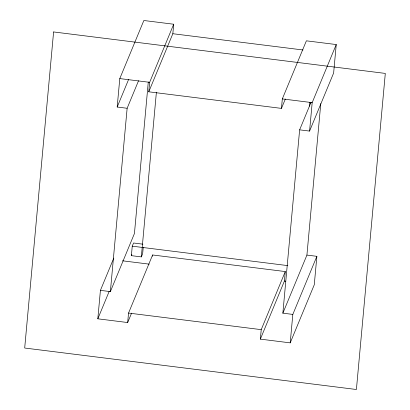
<?xml version="1.0" encoding="UTF-8"?>
<svg xmlns="http://www.w3.org/2000/svg" width="410" height="410" viewBox="0 0 410 410"><rect width="100%" height="100%" fill="white"/><g stroke="black" fill="none" stroke-linecap="round" stroke-linejoin="round"><path stroke-width="0.61" d="M131.564 313.153L127.674 322.542L97.821 318.811L100.419 290.362L113.785 258.09M138.559 80.703L127.136 108.276L117.183 107.03L119.787 78.587L143.849 20.5L173.702 24.231L172.835 33.712L148.774 91.799L281.46 108.389L285.35 99M100.419 290.362L110.372 291.607L127.136 108.276M143.228 247.409L142.649 253.728L141.337 256.896L131.385 255.655L132.251 246.169L133.563 243.002L142.895 244.17M148.287 82.02L134.434 233.521L110.372 291.607M127.674 322.542L128.54 313.061L152.602 254.974L285.283 271.563L284.417 281.045L260.36 339.131L290.213 342.862L314.27 284.776L316.874 256.327L306.921 255.087L282.864 313.168L292.817 314.414L316.874 256.327M148.774 91.799L149.64 82.318L173.702 24.231M141.337 256.896L156.4 92.199M152.484 256.24L152.602 254.974M260.36 339.131L261.226 329.645L285.283 271.563M281.46 108.389L282.326 98.902L306.388 40.821L336.241 44.552L333.637 73L309.581 131.082L299.628 129.842L282.864 313.168M309.453 106.185L309.801 102.367M310.703 103.653L310.821 102.377M290.213 342.862L292.817 314.414M309.581 131.082L312.179 102.638L336.241 44.552M306.921 255.087L320.779 103.581M117.183 107.03L128.607 79.458M97.821 318.811L109.244 291.233M131.385 255.655L131.825 254.6M299.628 129.842L311.052 102.264M172.835 33.712L302.98 49.984M119.787 78.587L149.64 82.318M282.326 98.902L312.179 102.638M132.251 246.169L287.825 265.618M122.513 260.806L149.194 264.137M284.417 281.045L285.688 281.204M128.54 313.061L261.226 329.645M53.597 31.944L24.692 348.029L356.403 389.5L385.308 73.416L53.597 31.944"/></g></svg>
